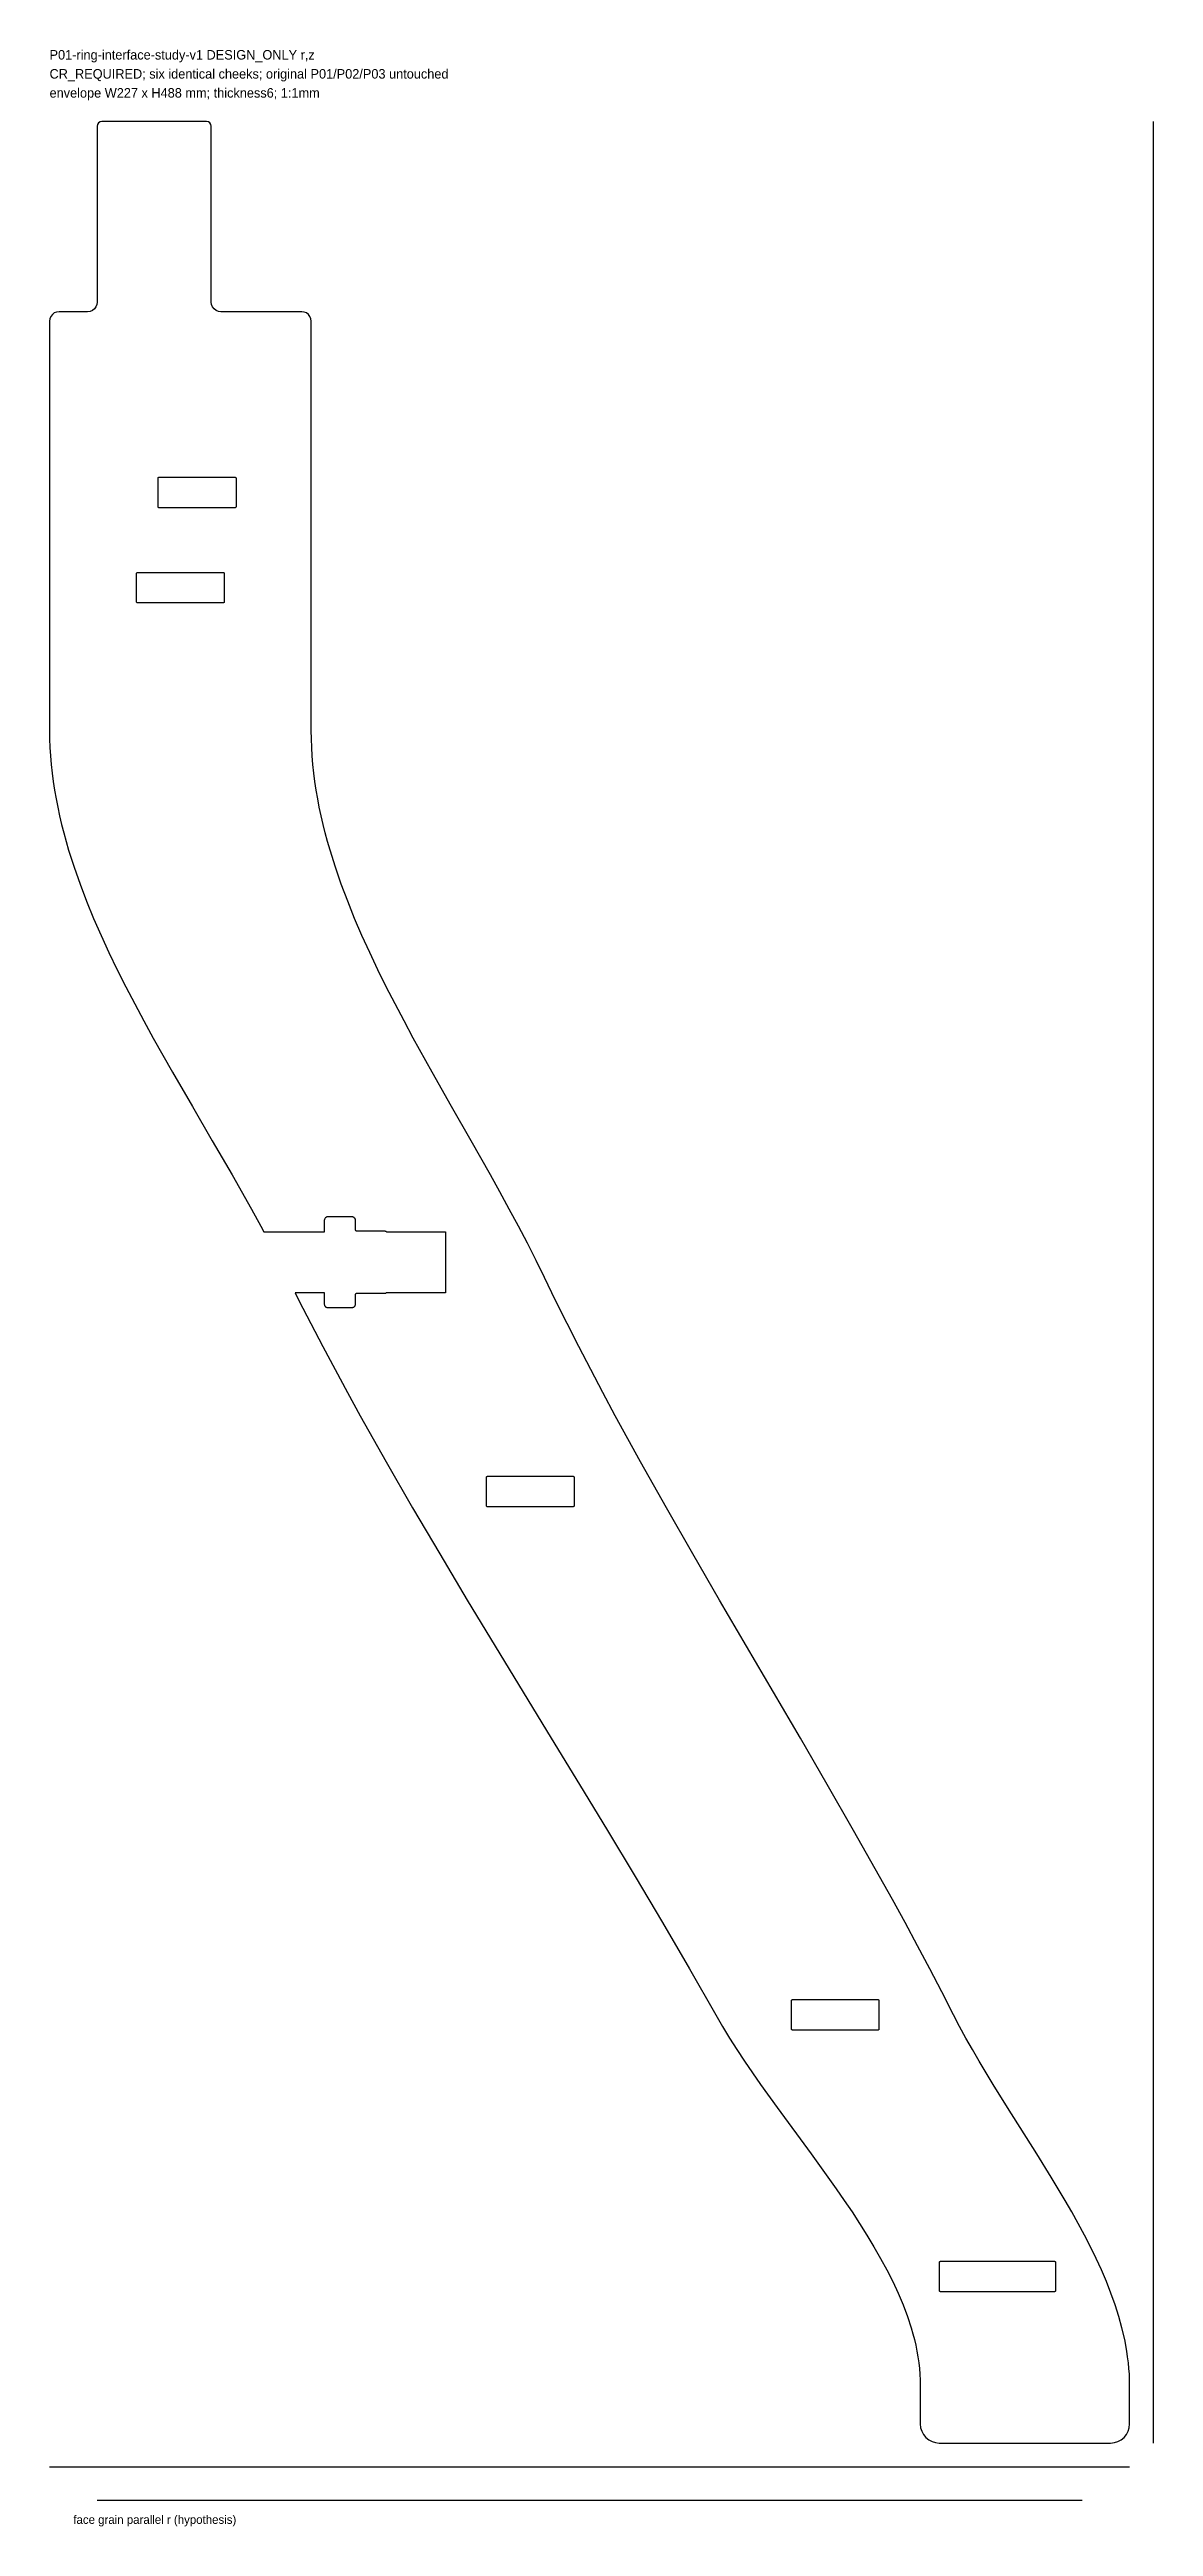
# Model space of a CAD drawing. Header units: millimetres. Extents: x 35 to 267, y -18 to 503.
import ezdxf

# ---------------------------------------------------------------- set-up
doc = ezdxf.new("R2010")
doc.units = ezdxf.units.MM
doc.layers.add('CUT_DESIGN_ONLY', color=1, linetype='Continuous')
doc.layers.add('NOT_CUT_DIMENSIONS', color=5, linetype='Continuous')

msp = doc.modelspace()

# ---------------------------------------------------------------- linework, layer by layer
at = {"layer": 'CUT_DESIGN_ONLY'}
for points in [[(219.777719, 0.674122), (220.469266, 0.304482), (221.219639, 0.076859), (222, 0), (258, 0), (258.780361, 0.076859), (259.530734, 0.304482), (260.222281, 0.674122), (260.828427, 1.171573), (261.325878, 1.777719), (261.695518, 2.469266), (261.923141, 3.219639), (262, 4), (262, 12), (261.982688, 13.21875), (261.931278, 14.4375), (261.846559, 15.65625), (261.729318, 16.875), (261.580345, 18.09375), (261.400428, 19.3125), (260.950914, 21.75), (260.387085, 24.1875), (259.715247, 26.625), (258.941708, 29.0625), (258.072777, 31.5), (257.114759, 33.9375), (256.073964, 36.375), (254.956698, 38.8125), (253.769269, 41.25), (252.517984, 43.6875), (251.209151, 46.125), (249.849078, 48.5625), (248.444071, 51), (245.524489, 55.875), (242.500865, 60.75), (236.34333, 70.5), (233.31034, 75.375), (230.375148, 80.25), (228.959996, 82.6875), (227.588215, 85.125), (226.266114, 87.5625), (225, 90), (222.518446, 94.84375), (219.988501, 99.6875), (217.413677, 104.53125), (214.797483, 109.375), (212.143431, 114.21875), (209.455029, 119.0625), (203.989221, 128.75), (198.428142, 138.4375), (192.799875, 148.125), (181.454105, 167.5), (175.792767, 177.1875), (170.176571, 186.875), (164.6336, 196.5625), (159.191935, 206.25), (156.517869, 211.09375), (153.879661, 215.9375), (151.28082, 220.78125), (148.724858, 225.625), (146.215285, 230.46875), (143.75561, 235.3125), (141.349345, 240.15625), (139, 245), (137.244244, 248.59375), (135.424373, 252.1875), (133.548247, 255.78125), (131.623726, 259.375), (129.658671, 262.96875), (127.66094, 266.5625), (123.598894, 273.75), (119.500466, 280.9375), (115.428535, 288.125), (111.445981, 295.3125), (109.50787, 298.90625), (107.615683, 302.5), (105.77728, 306.09375), (104.00052, 309.6875), (102.293264, 313.28125), (100.663371, 316.875), (99.118701, 320.46875), (97.667115, 324.0625), (96.316472, 327.65625), (95.074631, 331.25), (93.949454, 334.84375), (93.43307, 336.640625), (92.948799, 338.4375), (92.497624, 340.234375), (92.080526, 342.03125), (91.69849, 343.828125), (91.352497, 345.625), (91.043529, 347.421875), (90.772569, 349.21875), (90.5406, 351.015625), (90.348604, 352.8125), (90.197563, 354.609375), (90.088461, 356.40625), (90.022279, 358.203125), (90, 360), (90, 446), (89.931852, 446.517638), (89.732051, 447), (89.414214, 447.414214), (89, 447.732051), (88.517638, 447.931852), (88, 448), (71, 448), (70.482362, 448.068148), (70, 448.267949), (69.585786, 448.585786), (69.267949, 449), (69.068148, 449.482362), (69, 450), (69, 487), (68.92388, 487.382683), (68.707107, 487.707107), (68.382683, 487.92388), (68, 488), (46, 488), (45.617317, 487.92388), (45.292893, 487.707107), (45.07612, 487.382683), (45, 487), (45, 450), (44.931852, 449.482362), (44.732051, 449), (44.414214, 448.585786), (44, 448.267949), (43.517638, 448.068148), (43, 448), (37, 448), (36.482362, 447.931852), (36, 447.732051), (35.585786, 447.414214), (35.267949, 447), (35.068148, 446.517638), (35, 446), (35, 360), (35.022594, 358.203125), (35.089717, 356.40625), (35.200379, 354.609375), (35.353591, 352.8125), (35.548363, 351.015625), (35.783708, 349.21875), (36.058635, 347.421875), (36.372155, 345.625), (36.723279, 343.828125), (37.111017, 342.03125), (37.534381, 340.234375), (37.992381, 338.4375), (38.484028, 336.640625), (39.008333, 334.84375), (40.150959, 331.25), (41.412345, 327.65625), (42.784576, 324.0625), (44.25974, 320.46875), (45.829923, 316.875), (47.487209, 313.28125), (49.223687, 309.6875), (51.03144, 306.09375), (52.902557, 302.5), (54.829122, 298.90625), (56.803222, 295.3125), (60.862371, 288.125), (65.016693, 280.9375), (69.202876, 273.75), (73.35761, 266.5625), (77.417582, 259.375), (79.392249, 255.78125), (80.025722, 254.6), (92.817646, 254.6), (92.817646, 257.1), (92.818407, 257.117431), (92.826003, 257.204255), (92.832057, 257.238589), (92.854615, 257.322775), (92.866538, 257.355532), (92.903371, 257.434522), (92.920803, 257.464716), (92.970794, 257.53611), (92.993203, 257.562815), (93.054831, 257.624443), (93.081536, 257.646852), (93.15293, 257.696843), (93.183124, 257.714275), (93.262114, 257.751108), (93.294871, 257.763031), (93.379057, 257.785589), (93.413391, 257.791643), (93.500215, 257.799239), (93.517646, 257.8), (98.517646, 257.8), (98.535077, 257.799239), (98.621901, 257.791643), (98.656235, 257.785589), (98.740421, 257.763031), (98.773178, 257.751108), (98.852168, 257.714275), (98.882362, 257.696843), (98.953756, 257.646852), (98.980461, 257.624443), (99.042089, 257.562815), (99.064498, 257.53611), (99.114489, 257.464716), (99.131921, 257.434522), (99.168754, 257.355532), (99.180677, 257.322775), (99.203235, 257.238589), (99.209289, 257.204255), (99.216885, 257.117431), (99.217646, 257.1), (99.217646, 255.108732), (99.222956, 255.048039), (99.236456, 254.997655), (99.2585, 254.950382), (99.288418, 254.907655), (99.325301, 254.870772), (99.368028, 254.840854), (99.415301, 254.81881), (99.465685, 254.80531), (99.526378, 254.8), (105.317646, 254.8), (105.335077, 254.799239), (105.421901, 254.791643), (105.456235, 254.785589), (105.540421, 254.763031), (105.573178, 254.751108), (105.652168, 254.714275), (105.682362, 254.696843), (105.753756, 254.646852), (105.780461, 254.624443), (105.804905, 254.6), (118.217646, 254.6), (118.217646, 241.8), (105.804905, 241.8), (105.780461, 241.775557), (105.753756, 241.753148), (105.682362, 241.703157), (105.652168, 241.685725), (105.573178, 241.648892), (105.540421, 241.636969), (105.456235, 241.614411), (105.421901, 241.608357), (105.335077, 241.600761), (105.317646, 241.6), (99.526378, 241.6), (99.465685, 241.59469), (99.415301, 241.58119), (99.368028, 241.559146), (99.325301, 241.529228), (99.288418, 241.492345), (99.2585, 241.449618), (99.236456, 241.402345), (99.222956, 241.351961), (99.217646, 241.291268), (99.217646, 239.3), (99.216885, 239.282569), (99.209289, 239.195745), (99.203235, 239.161411), (99.180677, 239.077225), (99.168754, 239.044468), (99.131921, 238.965478), (99.114489, 238.935284), (99.064498, 238.86389), (99.042089, 238.837185), (98.980461, 238.775557), (98.953756, 238.753148), (98.882362, 238.703157), (98.852168, 238.685725), (98.773178, 238.648892), (98.740421, 238.636969), (98.656235, 238.614411), (98.621901, 238.608357), (98.535077, 238.600761), (98.517646, 238.6), (93.517646, 238.6), (93.500215, 238.600761), (93.413391, 238.608357), (93.379057, 238.614411), (93.294871, 238.636969), (93.262114, 238.648892), (93.183124, 238.685725), (93.15293, 238.703157), (93.081536, 238.753148), (93.054831, 238.775557), (92.993203, 238.837185), (92.970794, 238.86389), (92.920803, 238.935284), (92.903371, 238.965478), (92.866538, 239.044468), (92.854615, 239.077225), (92.832057, 239.161411), (92.826003, 239.195745), (92.818407, 239.282569), (92.817646, 239.3), (92.817646, 241.8), (86.598678, 241.8), (87.419874, 240.15625), (89.894478, 235.3125), (92.420871, 230.46875), (94.996113, 225.625), (97.617265, 220.78125), (100.281387, 215.9375), (102.985539, 211.09375), (105.726781, 206.25), (111.308776, 196.5625), (117.003853, 186.875), (122.788493, 177.1875), (128.639178, 167.5), (140.444606, 148.125), (146.352311, 138.4375), (152.231986, 128.75), (158.060111, 119.0625), (163.813167, 109.375), (169.467637, 99.6875), (175, 90), (176.413457, 87.5625), (177.899339, 85.125), (179.449956, 82.6875), (181.057613, 80.25), (182.714619, 77.8125), (184.413282, 75.375), (187.904809, 70.5), (195.04928, 60.75), (198.579148, 55.875), (200.306566, 53.4375), (201.998719, 51), (203.647913, 48.5625), (205.246455, 46.125), (206.786654, 43.6875), (208.260818, 41.25), (209.661254, 38.8125), (210.980269, 36.375), (212.210172, 33.9375), (213.34327, 31.5), (214.37187, 29.0625), (215.288281, 26.625), (216.084811, 24.1875), (216.435716, 22.96875), (216.753766, 21.75), (217.038, 20.53125), (217.287455, 19.3125), (217.501171, 18.09375), (217.678185, 16.875), (217.817537, 15.65625), (217.918264, 14.4375), (217.979406, 13.21875), (218, 12), (218, 4), (218.076859, 3.219639), (218.304482, 2.469266), (218.674122, 1.777719), (219.171573, 1.171573)], [(74.076537, 406.815224), (74.039018, 406.803843), (74, 406.8), (58, 406.8), (57.960982, 406.803843), (57.923463, 406.815224), (57.888886, 406.833706), (57.858579, 406.858579), (57.833706, 406.888886), (57.815224, 406.923463), (57.803843, 406.960982), (57.8, 407), (57.8, 413), (57.803843, 413.039018), (57.815224, 413.076537), (57.833706, 413.111114), (57.858579, 413.141421), (57.888886, 413.166294), (57.923463, 413.184776), (57.960982, 413.196157), (58, 413.2), (74, 413.2), (74.039018, 413.196157), (74.076537, 413.184776), (74.111114, 413.166294), (74.141421, 413.141421), (74.166294, 413.111114), (74.184776, 413.076537), (74.196157, 413.039018), (74.2, 413), (74.2, 407), (74.196157, 406.960982), (74.184776, 406.923463), (74.166294, 406.888886), (74.141421, 406.858579), (74.111114, 406.833706)], [(71.539018, 386.803843), (71.5, 386.8), (53.5, 386.8), (53.460982, 386.803843), (53.423463, 386.815224), (53.388886, 386.833706), (53.358579, 386.858579), (53.333706, 386.888886), (53.315224, 386.923463), (53.303843, 386.960982), (53.3, 387), (53.3, 393), (53.303843, 393.039018), (53.315224, 393.076537), (53.333706, 393.111114), (53.358579, 393.141421), (53.388886, 393.166294), (53.423463, 393.184776), (53.460982, 393.196157), (53.5, 393.2), (71.5, 393.2), (71.539018, 393.196157), (71.576537, 393.184776), (71.611114, 393.166294), (71.641421, 393.141421), (71.666294, 393.111114), (71.684776, 393.076537), (71.696157, 393.039018), (71.7, 393), (71.7, 387), (71.696157, 386.960982), (71.684776, 386.923463), (71.666294, 386.888886), (71.641421, 386.858579), (71.611114, 386.833706), (71.576537, 386.815224)], [(145.077573, 196.803843), (145.038554, 196.8), (127.038554, 196.8), (126.999536, 196.803843), (126.962018, 196.815224), (126.92744, 196.833706), (126.897133, 196.858579), (126.872261, 196.888886), (126.853779, 196.923463), (126.842397, 196.960982), (126.838554, 197), (126.838554, 203), (126.842397, 203.039018), (126.853779, 203.076537), (126.872261, 203.111114), (126.897133, 203.141421), (126.92744, 203.166294), (126.962018, 203.184776), (126.999536, 203.196157), (127.038554, 203.2), (145.038554, 203.2), (145.077573, 203.196157), (145.115091, 203.184776), (145.149668, 203.166294), (145.179976, 203.141421), (145.204848, 203.111114), (145.22333, 203.076537), (145.234711, 203.039018), (145.238554, 203), (145.238554, 197), (145.234711, 196.960982), (145.22333, 196.923463), (145.204848, 196.888886), (145.179976, 196.858579), (145.149668, 196.833706), (145.115091, 196.815224)], [(209.15844, 86.803843), (209.119422, 86.8), (191.119422, 86.8), (191.080404, 86.803843), (191.042886, 86.815224), (191.008308, 86.833706), (190.978001, 86.858579), (190.953128, 86.888886), (190.934646, 86.923463), (190.923265, 86.960982), (190.919422, 87), (190.919422, 93), (190.923265, 93.039018), (190.934646, 93.076537), (190.953128, 93.111114), (190.978001, 93.141421), (191.008308, 93.166294), (191.042886, 93.184776), (191.080404, 93.196157), (191.119422, 93.2), (209.119422, 93.2), (209.15844, 93.196157), (209.195959, 93.184776), (209.230536, 93.166294), (209.260844, 93.141421), (209.285716, 93.111114), (209.304198, 93.076537), (209.315579, 93.039018), (209.319422, 93), (209.319422, 87), (209.315579, 86.960982), (209.304198, 86.923463), (209.285716, 86.888886), (209.260844, 86.858579), (209.230536, 86.833706), (209.195959, 86.815224)], [(246.259647, 31.803843), (246.220629, 31.8), (222.220629, 31.8), (222.181611, 31.803843), (222.144093, 31.815224), (222.109515, 31.833706), (222.079208, 31.858579), (222.054335, 31.888886), (222.035853, 31.923463), (222.024472, 31.960982), (222.020629, 32), (222.020629, 38), (222.024472, 38.039018), (222.035853, 38.076537), (222.054335, 38.111114), (222.079208, 38.141421), (222.109515, 38.166294), (222.144093, 38.184776), (222.181611, 38.196157), (222.220629, 38.2), (246.220629, 38.2), (246.259647, 38.196157), (246.297166, 38.184776), (246.331743, 38.166294), (246.362051, 38.141421), (246.386923, 38.111114), (246.405405, 38.076537), (246.416786, 38.039018), (246.420629, 38), (246.420629, 32), (246.416786, 31.960982), (246.405405, 31.923463), (246.386923, 31.888886), (246.362051, 31.858579), (246.331743, 31.833706), (246.297166, 31.815224)]]:
    msp.add_lwpolyline(points, close=True, dxfattribs=at)
at = {"layer": 'NOT_CUT_DIMENSIONS'}
for p, q in [((267, 0), (267, 488)), ((35, -5), (262, -5)), ((45, -12), (252, -12))]:
    msp.add_line(p, q, dxfattribs=at)

# ---------------------------------------------------------------- texts
for s, height, p in [('P01-ring-interface-study-v1 DESIGN_ONLY r,z', 2, (35, 501)), ('envelope W227 x H488 mm; thickness6; 1:1mm', 2, (35, 493)), ('CR_REQUIRED; six identical cheeks; original P01/P02/P03 untouched', 2, (35, 497)), ('face grain parallel r (hypothesis)', 1.8, (40, -17))]:
    msp.add_text(s, height=height, dxfattribs=at).set_placement(p)

doc.saveas('drawing.dxf')
